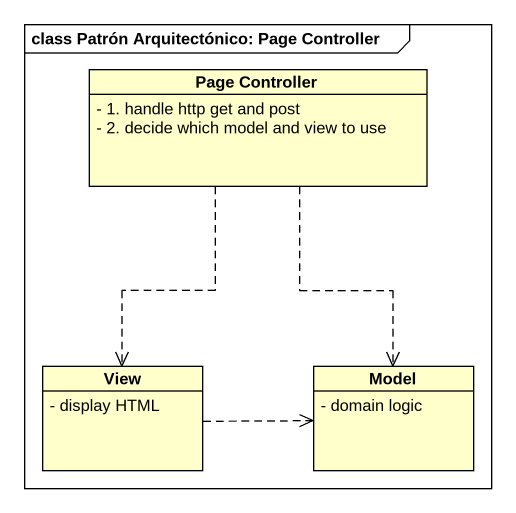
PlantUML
@startuml
mainframe class Patrón Arquitectónico: Page Controller
hide circle
hide empty members
skinparam classAttributeIconSize 0
class "Page Controller" as Page_Controller {
  - 1. handle http get and post
  - 2. decide which model and view to use
}
class View {
  - display HTML
}
class Model {
  - domain logic
}
Page_Controller ..> View
Page_Controller ..> Model
View .right.> Model
@enduml
